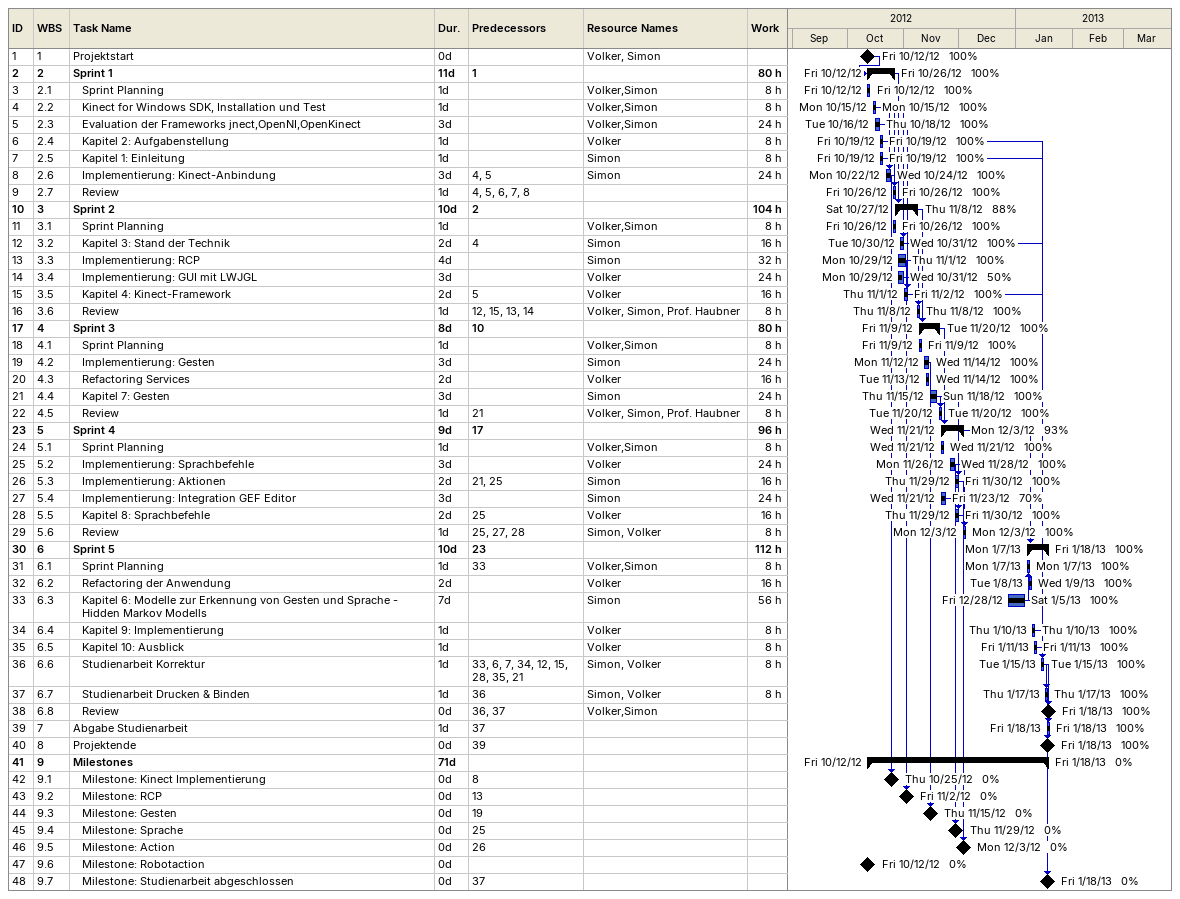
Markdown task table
| ID | WBS | Task | Duration | Start | Finish | Predecessors | Resources | % complete | Work (h) |
|---|---|---|---|---|---|---|---|---|---|
| 1 | 1 | Projektstart | 0d | 2012-10-12 | 2012-10-12 |  | Volker, Simon | 100 |  |
| 2 | 2 | **Sprint 1** | 11d | 2012-10-12 | 2012-10-26 | 1 |  | 100 | 80 |
| 3 | 2.1 | Sprint Planning | 1d | 2012-10-12 | 2012-10-12 |  | Volker,Simon | 100 | 8 |
| 4 | 2.2 | Kinect for Windows SDK, Installation und Test | 1d | 2012-10-15 | 2012-10-15 |  | Volker,Simon | 100 | 8 |
| 5 | 2.3 | Evaluation der Frameworks jnect,OpenNI,OpenKinect | 3d | 2012-10-16 | 2012-10-18 |  | Volker,Simon | 100 | 24 |
| 6 | 2.4 | Kapitel 2: Aufgabenstellung | 1d | 2012-10-19 | 2012-10-19 |  | Volker | 100 | 8 |
| 7 | 2.5 | Kapitel 1: Einleitung | 1d | 2012-10-19 | 2012-10-19 |  | Simon | 100 | 8 |
| 8 | 2.6 | Implementierung: Kinect-Anbindung | 3d | 2012-10-22 | 2012-10-24 | 4, 5 | Simon | 100 | 24 |
| 9 | 2.7 | Review | 1d | 2012-10-26 | 2012-10-26 | 4, 5, 6, 7, 8 |  | 100 |  |
| 10 | 3 | **Sprint 2** | 10d | 2012-10-27 | 2012-11-08 | 2 |  | 88 | 104 |
| 11 | 3.1 | Sprint Planning | 1d | 2012-10-26 | 2012-10-26 |  | Volker,Simon | 100 | 8 |
| 12 | 3.2 | Kapitel 3: Stand der Technik | 2d | 2012-10-30 | 2012-10-31 | 4 | Simon | 100 | 16 |
| 13 | 3.3 | Implementierung: RCP | 4d | 2012-10-29 | 2012-11-01 |  | Simon | 100 | 32 |
| 14 | 3.4 | Implementierung: GUI mit LWJGL | 3d | 2012-10-29 | 2012-10-31 |  | Volker | 50 | 24 |
| 15 | 3.5 | Kapitel 4: Kinect-Framework | 2d | 2012-11-01 | 2012-11-02 | 5 | Volker | 100 | 16 |
| 16 | 3.6 | Review | 1d | 2012-11-08 | 2012-11-08 | 12, 15, 13, 14 | Volker, Simon, Prof. Haubner | 100 | 8 |
| 17 | 4 | **Sprint 3** | 8d | 2012-11-09 | 2012-11-20 | 10 |  | 100 | 80 |
| 18 | 4.1 | Sprint Planning | 1d | 2012-11-09 | 2012-11-09 |  | Volker,Simon | 100 | 8 |
| 19 | 4.2 | Implementierung: Gesten | 3d | 2012-11-12 | 2012-11-14 |  | Simon | 100 | 24 |
| 20 | 4.3 | Refactoring Services | 2d | 2012-11-13 | 2012-11-14 |  | Volker | 100 | 16 |
| 21 | 4.4 | Kapitel 7: Gesten | 3d | 2012-11-15 | 2012-11-18 |  | Simon | 100 | 24 |
| 22 | 4.5 | Review | 1d | 2012-11-20 | 2012-11-20 | 21 | Volker, Simon, Prof. Haubner | 100 | 8 |
| 23 | 5 | **Sprint 4** | 9d | 2012-11-21 | 2012-12-03 | 17 |  | 93 | 96 |
| 24 | 5.1 | Sprint Planning | 1d | 2012-11-21 | 2012-11-21 |  | Volker,Simon | 100 | 8 |
| 25 | 5.2 | Implementierung: Sprachbefehle | 3d | 2012-11-26 | 2012-11-28 |  | Volker | 100 | 24 |
| 26 | 5.3 | Implementierung: Aktionen | 2d | 2012-11-29 | 2012-11-30 | 21, 25 | Simon | 100 | 16 |
| 27 | 5.4 | Implementierung: Integration GEF Editor | 3d | 2012-11-21 | 2012-11-23 |  | Simon | 70 | 24 |
| 28 | 5.5 | Kapitel 8: Sprachbefehle | 2d | 2012-11-29 | 2012-11-30 | 25 | Volker | 100 | 16 |
| 29 | 5.6 | Review | 1d | 2012-12-03 | 2012-12-03 | 25, 27, 28 | Simon, Volker | 100 | 8 |
| 30 | 6 | **Sprint 5** | 10d | 2013-01-07 | 2013-01-18 | 23 |  | 100 | 112 |
| 31 | 6.1 | Sprint Planning | 1d | 2013-01-07 | 2013-01-07 | 33 | Volker,Simon | 100 | 8 |
| 32 | 6.2 | Refactoring der Anwendung | 2d | 2013-01-08 | 2013-01-09 |  | Volker | 100 | 16 |
| 33 | 6.3 | Kapitel 6: Modelle zur Erkennung von Gesten und Sprache - Hidden Markov Modells | 7d | 2012-12-28 | 2013-01-05 |  | Simon | 100 | 56 |
| 34 | 6.4 | Kapitel 9: Implementierung | 1d | 2013-01-10 | 2013-01-10 |  | Volker | 100 | 8 |
| 35 | 6.5 | Kapitel 10: Ausblick | 1d | 2013-01-11 | 2013-01-11 |  | Volker | 100 | 8 |
| 36 | 6.6 | Studienarbeit Korrektur | 1d | 2013-01-15 | 2013-01-15 | 33, 6, 7, 34, 12, 15, 28, 35, 21 | Simon, Volker | 100 | 8 |
| 37 | 6.7 | Studienarbeit Drucken & Binden | 1d | 2013-01-17 | 2013-01-17 | 36 | Simon, Volker | 100 | 8 |
| 38 | 6.8 | Review | 0d | 2013-01-18 | 2013-01-18 | 36, 37 | Volker,Simon | 100 |  |
| 39 | 7 | Abgabe Studienarbeit | 1d | 2013-01-18 | 2013-01-18 | 37 |  | 100 |  |
| 40 | 8 | Projektende | 0d | 2013-01-18 | 2013-01-18 | 39 |  | 100 |  |
| 41 | 9 | **Milestones** | 71d | 2012-10-12 | 2013-01-18 |  |  | 0 |  |
| 42 | 9.1 | Milestone: Kinect Implementierung | 0d | 2012-10-25 | 2012-10-25 | 8 |  | 0 |  |
| 43 | 9.2 | Milestone: RCP | 0d | 2012-11-02 | 2012-11-02 | 13 |  | 0 |  |
| 44 | 9.3 | Milestone: Gesten | 0d | 2012-11-15 | 2012-11-15 | 19 |  | 0 |  |
| 45 | 9.4 | Milestone: Sprache | 0d | 2012-11-29 | 2012-11-29 | 25 |  | 0 |  |
| 46 | 9.5 | Milestone: Action | 0d | 2012-12-03 | 2012-12-03 | 26 |  | 0 |  |
| 47 | 9.6 | Milestone: Robotaction | 0d | 2012-10-12 | 2012-10-12 |  |  | 0 |  |
| 48 | 9.7 | Milestone: Studienarbeit abgeschlossen | 0d | 2013-01-18 | 2013-01-18 | 37 |  | 0 |  |
